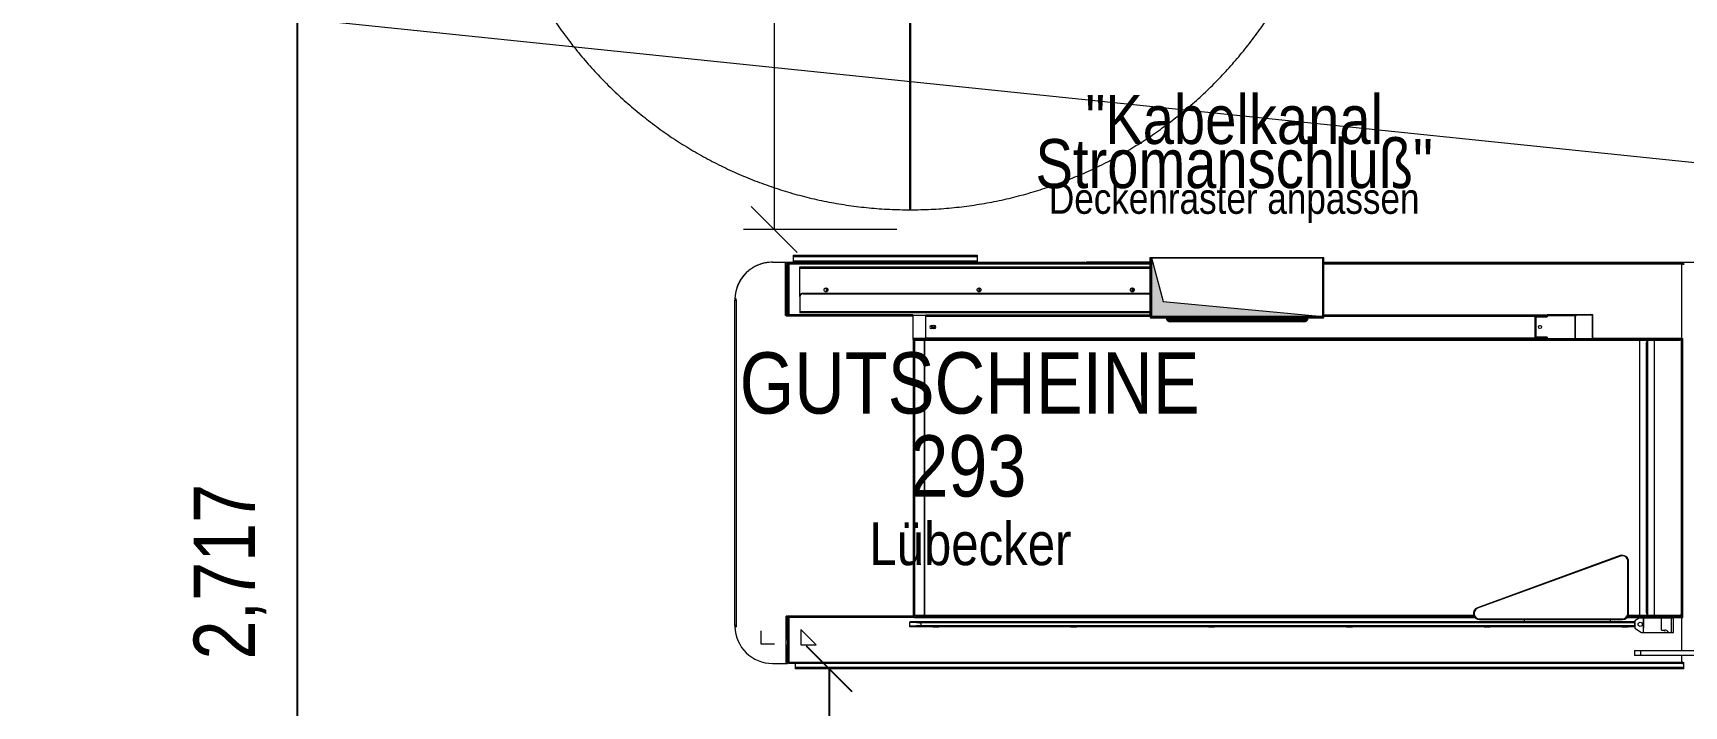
# Model space of a CAD drawing. Header units: millimetres. Extents: x 2027740 to 2136289, y -1533552 to -1491502.
# Drawn here: x 2096407 to 2099102, y -1504172 to -1503073 of the extents above; entities that cross this region are included whole.
import ezdxf
from ezdxf.enums import TextEntityAlignment as Align

# ---------------------------------------------------------------- set-up
doc = ezdxf.new("R2010")
doc.units = ezdxf.units.MM
doc.header["$MEASUREMENT"] = 0
doc.linetypes.add('AUSGEZOGEN', pattern=[0])
doc.linetypes.add('DGN Style 2', pattern=[375.045563, 225.027338, -150.018225])
for name, color, linetype, lineweight in [('10_Einrichtung', 7, 'Continuous', 0), ('10_Einrichtung (Construction)', 7, 'Continuous', 0), ('11_Schraffur', 9, 'Continuous', 0), ('13_Ladenbau', 94, 'Continuous', 0), ('16_Brandschutz_Radien', 94, 'DGN Style 2', 13), ('20_Sortimentierung', 7, 'Continuous', 0)]:
    doc.layers.add(name, color=color, linetype=linetype, lineweight=lineweight)
doc.styles.add('Rossmann', font='ARIALN.TTF', dxfattribs={"height": 100})
doc.styles.add('Style-Arial Narrow', font='ARIALN.TTF')
doc.dimstyles.new('Rossmann', dxfattribs={"dimtxt": 100, "dimasz": 75, "dimexe": 50, "dimexo": 0.0625, "dimgap": 50, "dimtad": 1, "dimdec": 3, "dimlfac": 0.001, "dimzin": 3, "dimtxsty": 'Rossmann', "dimcen": 0, "dimadec": 3, "dimazin": 0, "dimtfac": 1, "dimtdec": 0, "dimtofl": 0, "dimtmove": 0, "dimatfit": 1, "dimfxl": 200, "dimfxlon": 1, "dimfrac": 2, "dimtolj": 1, "dimtzin": 3, "dimarcsym": 0})

# ---------------------------------------------------------------- blocks, each defined once
blk = doc.blocks.new('*D835', base_point=(4, -2.221))
at = {"layer": '10_Einrichtung', "color": 1, "linetype": 'Continuous', "lineweight": 0, "transparency": 16777216}
for p, q in [((0, -0.221), (0, -2.721)), ((8, -0.221), (8, -2.721)), ((-0.375, -2.596), (0.375, -1.846)), ((8.375, -1.846), (7.625, -2.596)), ((0, -2.221), (8, -2.221))]:
    blk.add_line(p, q, dxfattribs=at)
at = {"layer": 'Defpoints', "color": 94, "linetype": 'Continuous', "lineweight": 0, "transparency": 16777216}
for p in [(0, -0.11), (8, -1.471), (4.023, -2.221), (8, -2.221)]:
    blk.add_point(p, dxfattribs=at)
at = {"layer": '10_Einrichtung', "color": 1, "linetype": 'Continuous', "lineweight": 0, "transparency": 16777216, "style": 'Style-Arial Narrow'}
blk.add_text('80', height=1, rotation=180, dxfattribs=at).set_placement((4.609, -3.221), align=Align.MIDDLE_LEFT)
blk = doc.blocks.new('_Oblique')
at = {"color": 0, "linetype": 'ByBlock', "lineweight": -2}
blk.add_line((0.5, 0.5), (-0.5, -0.5), dxfattribs=at)
blk = doc.blocks.new('Pendeltür')
at = {"layer": '10_Einrichtung', "color": 1, "linetype": 'Continuous', "lineweight": 13}
for p, q in [((-383.8, -11), (-383.8, 11)), ((-383.8, 11), (-361.2, 11)), ((-361.2, -11), (-383.8, -11))]:
    blk.add_line(p, q, dxfattribs=at)
at = {"layer": '10_Einrichtung', "color": 1, "linetype": 'Continuous', "flags": 128}
blk.add_lwpolyline([(-316.2, 10), (-316.2, -10), (-383.8, -10), (-383.8, 10)], close=True, dxfattribs=at)
at = {"layer": '10_Einrichtung (Construction)', "color": 1, "linetype": 'Continuous', "lineweight": 30}
blk.add_line((-316.2, 0), (383.8, 0), dxfattribs=at)
blk = doc.blocks.new('GuLBk')
at = {"layer": '10_Einrichtung (Construction)', "color": 1, "linetype": 'Continuous', "lineweight": 13, "flags": 128}
blk.add_lwpolyline([(-5.958, 0), (0, 0), (0, -0.86), (-5.958, -0.86)], close=True, dxfattribs=at)
at = {"layer": '10_Einrichtung (Construction)', "color": 1, "linetype": 'Continuous', "lineweight": 0, "style": 'Style-Arial Narrow'}
for s, height, p in [('Lübecker', 0.7, (-3.02, 3.726)), ('293', 1, (-2.979, 2.456)), ('GUTSCHEINE', 1, (-3.007, 1.102))]:
    blk.add_text(s, height=height, rotation=180, dxfattribs=at).set_placement(p, align=Align.MIDDLE_CENTER)
blk = doc.blocks.new('*U845')
at = {"layer": '10_Einrichtung (Construction)', "color": 1, "linetype": 'Continuous'}
for p, q in [((12.4, 12.4), (-12.4, 12.4)), ((-12.4, 12.4), (-12.4, -12.4)), ((-12.4, -12.4), (12.4, 12.4))]:
    blk.add_line(p, q, dxfattribs=at)
blk = doc.blocks.new('130 Einkaufstaschen')
at = {"layer": '10_Einrichtung', "color": 1, "linetype": 'Continuous', "lineweight": 13, "flags": 128}
blk.add_lwpolyline([(5, -26.9), (5, -5), (26.9, -5)], dxfattribs=at)
blk = doc.blocks.new('*U847')
at = {"layer": '10_Einrichtung', "color": 1, "linetype": 'Continuous', "lineweight": 0}
for p, q in [((-15.961, 3), (-15.716, 3)), ((-15.736, 2.61), (-15.736, 3)), ((-15.716, 3), (-15.716, 2.61)), ((-15.716, 3), (-15.695, 3)), ((-15.716, 2.98), (-15.707, 2.98)), ((-15.709, 2.967), (-15.709, 2.98)), ((-15.707, 2.981), (-15.697, 2.981)), ((-15.707, 2.981), (-15.705, 2.968)), ((-15.697, 2.981), (-15.696, 2.971)), ((-15.692, 2.981), (-15.697, 2.981)), ((-15.695, 2.971), (-15.695, 2.601)), ((-9.794, 2.971), (-15.695, 2.971)), ((-15.687, 3.001), (-10.874, 3.001)), ((-15.687, 2.991), (-9.794, 2.991)), ((-15.623, 3.115), (-12.623, 3.115)), ((-15.623, 3.115), (-15.623, 3.001)), ((-15.623, 3.095), (-12.623, 3.095)), ((-15.623, 3.021), (-12.623, 3.021)), ((-12.623, 3.115), (-12.623, 3.001)), ((-10.874, 2.991), (-10.874, 3.001)), ((-9.794, 3.001), (-10.838, 3.001)), ((-10.838, 3.001), (-10.838, 2.991)), ((-9.794, 2.109), (-9.794, 3.079)), ((-9.794, 3.079), (-6.959, 3.079)), ((-9.776, 3.069), (-9.794, 3.069)), ((-9.794, 3.059), (-9.784, 3.059)), ((-9.784, 3.069), (-9.784, 3.079)), ((-9.784, 3.069), (-9.784, 2.109)), ((-9.781, 3.049), (-9.784, 3.049)), ((-9.781, 3.039), (-9.784, 3.039)), ((-9.781, 3.001), (-9.784, 3.001)), ((-9.784, 2.991), (-9.781, 2.991)), ((-9.781, 2.971), (-9.784, 2.971)), ((-9.781, 3.053), (-9.776, 3.053)), ((-9.781, 3.053), (-9.781, 2.969)), ((-9.776, 2.989), (-9.781, 2.989)), ((-9.776, 2.969), (-9.781, 2.969)), ((-9.776, 2.114), (-9.776, 3.074)), ((-9.776, 3.074), (-6.976, 3.074)), ((-6.976, 3.074), (-6.976, 2.114)), ((-6.959, 3.069), (-6.976, 3.069)), ((-6.971, 3.053), (-6.976, 3.053)), ((-6.976, 2.989), (-6.971, 2.989)), ((-6.976, 2.969), (-6.971, 2.969)), ((-6.971, 2.969), (-6.971, 3.053)), ((-6.971, 3.049), (-6.969, 3.049)), ((-6.971, 3.039), (-6.969, 3.039)), ((-6.969, 3.001), (-6.971, 3.001)), ((-6.971, 2.991), (-6.969, 2.991)), ((-6.969, 2.971), (-6.971, 2.971)), ((-6.969, 3.069), (-6.969, 3.079)), ((-6.969, 2.109), (-6.969, 3.069)), ((-6.959, 3.059), (-6.969, 3.059)), ((-6.959, 2.109), (-6.959, 3.079)), ((-6.959, 3.001), (-0.74, 3.001)), ((-6.959, 2.991), (-1.123, 2.991)), ((-1.115, 2.971), (-6.959, 2.971)), ((-1.078, 2.985), (-1.119, 2.985)), ((-1.115, 1.757), (-1.115, 2.971)), ((-15.715, 2.865), (-15.716, 2.865)), ((-15.715, 2.601), (-15.715, 2.963)), ((-15.513, 2.442), (-15.513, 2.924)), ((-15.513, 2.924), (-9.794, 2.924)), ((-15.513, 2.904), (-9.794, 2.904)), ((-9.794, 2.896), (-15.513, 2.896)), ((-15.468, 2.904), (-15.468, 2.924)), ((-9.776, 2.948), (-9.784, 2.948)), ((-6.976, 2.948), (-6.969, 2.948)), ((-15.736, 2.6), (-15.736, 2.61)), ((-15.736, 2.61), (-15.716, 2.61)), ((-15.736, 2.6), (-15.716, 2.6)), ((-15.736, 2.125), (-15.736, 2.6)), ((-15.716, 2.145), (-15.716, 2.6)), ((-15.705, 2.601), (-15.715, 2.601)), ((-15.715, 2.591), (-15.705, 2.591)), ((-15.715, 2.591), (-15.715, 2.141)), ((-15.695, 2.601), (-15.705, 2.601)), ((-15.705, 2.591), (-15.695, 2.591)), ((-15.695, 2.591), (-15.695, 2.601)), ((-15.695, 2.591), (-15.695, 2.141)), ((-15.513, 2.442), (-15.513, 2.174)), ((-15.463, 2.495), (-9.794, 2.495)), ((-15.463, 2.495), (-15.463, 2.485)), ((-15.463, 2.485), (-9.794, 2.485)), ((-15.095, 2.58), (-15.087, 2.576)), ((-15.087, 2.521), (-15.095, 2.517)), ((-15.087, 2.576), (-15.087, 2.521)), ((-12.589, 2.577), (-12.595, 2.58)), ((-12.595, 2.517), (-12.589, 2.521)), ((-12.589, 2.521), (-12.589, 2.577)), ((-10.089, 2.577), (-10.095, 2.58)), ((-10.095, 2.517), (-10.089, 2.521)), ((-10.089, 2.521), (-10.089, 2.577)), ((-16.577, 2.38), (-16.557, 2.38)), ((-16.577, -2.93), (-16.577, 2.38)), ((-16.557, 2.4), (-16.576, 2.4)), ((-16.576, 2.385), (-16.557, 2.385)), ((-16.57, 2.385), (-16.57, 2.38)), ((-16.56, 2.385), (-16.56, 2.38)), ((-16.557, 2.38), (-16.557, 2.4)), ((-16.557, 2.38), (-16.557, -2.93)), ((-9.794, 2.188), (-15.513, 2.188)), ((-9.794, 2.174), (-15.513, 2.174)), ((-15.736, 2.125), (-15.716, 2.125)), ((-15.693, 2.135), (-15.716, 2.135)), ((-15.716, 2.125), (-15.716, 2.135)), ((-15.716, 2.125), (-13.663, 2.125)), ((-15.715, 2.141), (-15.705, 2.141)), ((-15.705, 2.141), (-15.695, 2.141)), ((-13.673, 2.141), (-15.695, 2.141)), ((-13.673, 2.141), (-13.663, 2.141)), ((-13.673, 2.141), (-13.673, 2.131)), ((-13.663, 1.741), (-13.663, 2.141)), ((-13.463, 2.141), (-9.794, 2.141)), ((-13.463, 2.141), (-13.463, 2.121)), ((-13.463, 2.121), (-13.463, 1.761)), ((-13.463, 2.121), (-9.794, 2.121)), ((-13.368, 1.966), (-13.318, 1.966)), ((-13.318, 1.916), (-13.368, 1.916)), ((-13.365, 1.94), (-13.305, 1.94)), ((-9.784, 2.109), (-9.794, 2.109)), ((-9.784, 2.149), (-9.776, 2.149)), ((-9.784, 2.141), (-9.776, 2.141)), ((-9.784, 2.121), (-9.776, 2.121)), ((-6.976, 2.114), (-9.776, 2.114)), ((-9.774, 2.099), (-9.774, 2.089)), ((-6.979, 2.099), (-9.774, 2.099)), ((-6.979, 2.089), (-9.774, 2.089)), ((-9.466, 2.068), (-7.286, 2.068)), ((-9.466, 2.068), (-9.466, 2.028)), ((-9.466, 2.058), (-7.286, 2.058)), ((-7.286, 2.038), (-9.466, 2.038)), ((-7.286, 2.028), (-9.466, 2.028)), ((-9.276, 2.106), (-9.276, 2.099)), ((-7.476, 2.106), (-7.476, 2.099)), ((-7.286, 2.068), (-7.286, 2.028)), ((-6.979, 2.099), (-6.979, 2.089)), ((-6.969, 2.149), (-6.976, 2.149)), ((-6.976, 2.141), (-6.969, 2.141)), ((-6.976, 2.121), (-6.969, 2.121)), ((-6.969, 2.109), (-6.959, 2.109)), ((-6.959, 2.141), (-3.313, 2.141)), ((-6.959, 2.121), (-3.313, 2.121)), ((-3.513, 2.109), (-3.503, 2.109)), ((-3.513, 1.777), (-3.513, 2.109)), ((-3.503, 2.109), (-3.495, 2.109)), ((-3.495, 2.109), (-3.313, 2.109)), ((-3.495, 1.777), (-3.495, 2.109)), ((-3.443, 1.966), (-3.423, 1.966)), ((-3.313, 2.145), (-3.313, 2.109)), ((-3.313, 2.145), (-2.845, 2.145)), ((-3.313, 2.129), (-2.859, 2.129)), ((-2.859, 2.129), (-2.853, 2.129)), ((-2.859, 1.757), (-2.859, 2.129)), ((-2.853, 2.129), (-2.839, 2.129)), ((-2.853, 1.757), (-2.853, 2.129)), ((-2.845, 2.135), (-2.845, 2.145)), ((-2.845, 2.145), (-2.607, 2.145)), ((-2.845, 2.135), (-2.839, 2.135)), ((-2.839, 2.135), (-2.839, 2.129)), ((-2.597, 2.135), (-2.839, 2.135)), ((-2.607, 2.135), (-2.607, 2.145)), ((-2.57, 2.141), (-2.601, 2.141)), ((-2.583, 2.135), (-2.597, 2.135)), ((-2.59, 2.135), (-2.59, 2.141)), ((-2.573, 2.135), (-2.583, 2.135)), ((-2.583, 2.135), (-2.583, 2.135)), ((-2.583, 2.135), (-2.583, 1.761)), ((-2.573, 2.135), (-2.573, 1.761)), ((-2.57, 1.741), (-2.57, 2.141)), ((-13.463, 1.757), (-13.663, 1.757)), ((-13.463, 1.741), (-13.661, 1.741)), ((-13.661, 1.735), (-13.641, 1.735)), ((-13.661, -2.775), (-13.661, 1.735)), ((-13.641, 1.735), (-13.641, -2.769)), ((-13.641, 1.729), (-1.654, 1.729)), ((-13.495, 1.741), (-13.495, 1.729)), ((-13.48, -2.761), (-13.48, 1.729)), ((-13.475, -2.761), (-13.475, 1.729)), ((-3.313, 1.761), (-13.463, 1.761)), ((-13.463, 1.741), (-13.463, 1.761)), ((-3.313, 1.741), (-13.463, 1.741)), ((-3.513, 1.777), (-3.503, 1.777)), ((-3.503, 1.777), (-3.495, 1.777)), ((-3.313, 1.777), (-3.495, 1.777)), ((-3.313, 1.777), (-3.313, 1.741)), ((-3.313, 1.757), (-2.859, 1.757)), ((-3.313, 1.741), (-2.845, 1.741)), ((-2.859, 1.757), (-2.853, 1.757)), ((-2.853, 1.757), (-2.839, 1.757)), ((-2.845, 1.751), (-2.839, 1.751)), ((-2.845, 1.751), (-2.845, 1.741)), ((-2.845, 1.741), (-2.609, 1.741)), ((-2.839, 1.751), (-2.839, 1.757)), ((-2.573, 1.751), (-2.839, 1.751)), ((-2.609, 1.751), (-2.609, 1.741)), ((-2.609, 1.741), (-2.58, 1.741)), ((-2.583, 1.761), (-2.573, 1.761)), ((-2.583, 1.761), (-2.583, 1.761)), ((-2.58, 1.741), (-2.58, 1.751)), ((-1.115, 1.741), (-2.58, 1.741)), ((-2.573, 1.777), (-2.57, 1.777)), ((-2.573, 1.771), (-2.57, 1.771)), ((-2.573, 1.761), (-2.573, 1.751)), ((-2.573, 1.759), (-2.57, 1.759)), ((-2.573, 1.751), (-2.57, 1.751)), ((-1.115, 1.757), (-2.57, 1.757)), ((-2.095, 1.741), (-2.095, 1.729)), ((-1.895, 1.734), (-2.095, 1.734)), ((-1.895, 1.729), (-1.895, 1.741)), ((-1.805, -2.761), (-1.805, 1.729)), ((-1.715, 1.729), (-1.715, 1.741)), ((-1.49, 1.734), (-1.715, 1.734)), ((-1.693, -2.722), (-1.693, 1.69)), ((-1.678, 1.721), (-1.678, -2.753)), ((-1.654, 1.729), (-1.564, 1.729)), ((-1.564, 1.729), (-1.564, 1.729)), ((-1.564, 1.729), (-1.154, 1.729)), ((-1.564, -2.761), (-1.564, 1.729)), ((-1.564, -2.761), (-1.564, 1.729)), ((-1.49, 1.729), (-1.49, 1.741)), ((-1.36, 1.729), (-1.36, 1.741)), ((-1.138, 1.725), (-1.138, 1.741)), ((-1.124, 1.716), (-1.11, 1.716)), ((-1.124, 1.716), (-1.124, 1.715)), ((-1.124, -2.747), (-1.124, 1.715)), ((-1.115, 1.741), (-1.115, 1.757)), ((-1.115, 1.757), (-1.105, 1.757)), ((-1.114, -2.721), (-1.114, 1.689)), ((-1.11, 1.724), (-1.111, 1.724)), ((-1.11, 1.716), (-1.11, -2.748)), ((-1.105, 1.757), (-1.098, 1.757)), ((-1.098, -2.797), (-1.098, 1.757)), ((-4.454, -2.639), (-2.121, -1.79)), ((-2.121, -1.79), (-4.454, -2.639)), ((-2.118, -1.799), (-4.45, -2.648)), ((-2.121, -1.79), (-2.121, -1.79)), ((-2.121, -1.79), (-2.121, -1.79)), ((-2.118, -1.799), (-2.121, -1.79)), ((-1.997, -1.884), (-1.987, -1.884)), ((-1.997, -2.733), (-1.997, -1.884)), ((-1.987, -2.733), (-1.987, -1.884)), ((-4.454, -2.639), (-4.454, -2.639)), ((-4.45, -2.648), (-4.454, -2.639)), ((-16.557, -2.93), (-16.577, -2.93)), ((-16.576, -2.935), (-16.557, -2.935)), ((-16.576, -2.95), (-16.557, -2.95)), ((-16.57, -2.935), (-16.57, -2.93)), ((-16.561, -2.93), (-16.561, -2.935)), ((-16.557, -2.93), (-16.557, -2.95)), ((-15.736, -2.775), (-15.716, -2.775)), ((-15.736, -3.15), (-15.736, -2.775)), ((-15.716, -2.775), (-15.716, -2.785)), ((-13.661, -2.775), (-15.716, -2.775)), ((-15.716, -2.785), (-13.661, -2.785)), ((-15.716, -3.15), (-15.716, -2.795)), ((-15.715, -2.797), (-15.705, -2.797)), ((-15.715, -2.797), (-15.715, -3.237)), ((-15.705, -2.797), (-15.695, -2.797)), ((-15.695, -2.797), (-15.695, -3.237)), ((-13.645, -2.797), (-15.695, -2.797)), ((-15.689, -2.787), (-13.645, -2.787)), ((-15.575, -2.787), (-15.575, -2.785)), ((-14.891, -2.785), (-14.891, -2.787)), ((-14.87, -2.785), (-14.87, -2.787)), ((-14.85, -2.785), (-14.85, -2.787)), ((-14.842, -2.785), (-14.842, -2.787)), ((-14.72, -2.787), (-14.72, -2.785)), ((-14.43, -2.785), (-14.43, -2.787)), ((-14.28, -2.787), (-14.28, -2.785)), ((-14.035, -2.787), (-14.035, -2.785)), ((-14, -2.787), (-14, -2.785)), ((-13.72, -2.787), (-13.72, -2.785)), ((-13.717, -2.871), (-13.717, -2.881)), ((-13.611, -2.871), (-13.717, -2.871)), ((-13.611, -2.881), (-13.717, -2.881)), ((-13.717, -2.94), (-13.717, -2.882)), ((-13.707, -2.882), (-13.717, -2.882)), ((-13.717, -2.94), (-13.707, -2.94)), ((-13.611, -2.941), (-13.717, -2.941)), ((-13.717, -2.951), (-13.717, -2.941)), ((-13.611, -2.951), (-13.717, -2.951)), ((-13.61, -2.882), (-13.707, -2.882)), ((-13.707, -2.94), (-13.61, -2.94)), ((-13.685, -2.787), (-13.685, -2.785)), ((-13.661, -2.775), (-13.661, -2.785)), ((-13.645, -2.797), (-13.645, -2.787)), ((-13.625, -2.792), (-13.645, -2.792)), ((-13.645, -2.797), (-13.625, -2.797)), ((-13.641, -2.761), (-4.516, -2.761)), ((-13.625, -2.781), (-4.507, -2.781)), ((-13.625, -2.797), (-13.625, -2.781)), ((-13.625, -2.797), (-4.497, -2.797)), ((-13.611, -2.871), (-13.611, -2.881)), ((-1.887, -2.871), (-13.611, -2.871)), ((-13.611, -2.951), (-13.611, -2.941)), ((-1.887, -2.951), (-13.611, -2.951)), ((-13.61, -2.882), (-13.606, -2.882)), ((-13.61, -2.887), (-13.61, -2.882)), ((-13.606, -2.887), (-13.61, -2.887)), ((-13.537, -2.935), (-13.61, -2.935)), ((-13.61, -2.94), (-13.61, -2.935)), ((-13.61, -2.94), (-13.606, -2.94)), ((-13.606, -2.887), (-13.606, -2.882)), ((-13.537, -2.887), (-13.606, -2.887)), ((-13.606, -2.94), (-13.606, -2.935)), ((-13.537, -2.935), (-13.537, -2.887)), ((-1.887, -2.887), (-13.537, -2.887)), ((-1.887, -2.935), (-13.537, -2.935)), ((-13.495, -2.776), (-13.495, -2.761)), ((-4.51, -2.776), (-13.495, -2.776)), ((-13.345, -2.951), (-13.345, -2.952)), ((-13.345, -2.952), (-13.245, -2.952)), ((-13.265, -2.951), (-13.265, -2.952)), ((-13.245, -2.952), (-13.245, -2.951)), ((-11.095, -2.951), (-11.095, -2.952)), ((-11.095, -2.952), (-10.995, -2.952)), ((-11.015, -2.951), (-11.015, -2.952)), ((-10.995, -2.952), (-10.995, -2.951)), ((-10.83, -2.776), (-10.825, -2.781)), ((-10.71, -2.776), (-10.714, -2.781)), ((-8.845, -2.951), (-8.845, -2.952)), ((-8.845, -2.952), (-8.745, -2.952)), ((-8.765, -2.951), (-8.765, -2.952)), ((-8.745, -2.952), (-8.745, -2.951)), ((-6.595, -2.951), (-6.595, -2.952)), ((-6.595, -2.952), (-6.495, -2.952)), ((-6.515, -2.951), (-6.515, -2.952)), ((-6.495, -2.952), (-6.495, -2.951)), ((-4.42, -2.823), (-2.087, -2.823)), ((-4.42, -2.823), (-4.42, -2.833)), ((-4.42, -2.833), (-2.087, -2.833)), ((-4.345, -2.951), (-4.345, -2.952)), ((-4.345, -2.952), (-4.245, -2.952)), ((-4.265, -2.951), (-4.265, -2.952)), ((-4.245, -2.952), (-4.245, -2.951)), ((-3.687, -2.871), (-3.687, -2.833)), ((-2.287, -2.833), (-2.287, -2.871)), ((-2.095, -2.951), (-2.095, -2.952)), ((-2.095, -2.952), (-1.995, -2.952)), ((-2.087, -2.823), (-2.087, -2.833)), ((-2.015, -2.951), (-2.015, -2.952)), ((-2.01, -2.797), (-1.799, -2.797)), ((-1.999, -2.781), (-1.115, -2.781)), ((-1.997, -2.733), (-1.987, -2.733)), ((-1.995, -2.952), (-1.995, -2.951)), ((-1.993, -2.766), (-1.895, -2.766)), ((-1.991, -2.761), (-1.654, -2.761)), ((-1.895, -2.781), (-1.895, -2.761)), ((-1.887, -2.871), (-1.887, -2.887)), ((-1.887, -2.887), (-1.887, -2.935)), ((-1.887, -2.935), (-1.887, -2.951)), ((-1.799, -2.797), (-1.885, -2.853)), ((-1.885, -2.853), (-1.885, -2.973)), ((-1.75, -2.81), (-1.819, -2.81)), ((-1.75, -2.791), (-1.783, -2.791)), ((-1.778, -2.781), (-1.778, -2.791)), ((-1.778, -2.791), (-1.255, -2.791)), ((-1.255, -2.791), (-1.75, -2.791)), ((-1.75, -2.81), (-1.75, -2.791)), ((-1.45, -2.804), (-1.75, -2.804)), ((-1.75, -2.81), (-1.75, -3.046)), ((-1.735, -2.976), (-1.735, -2.804)), ((-1.45, -2.81), (-1.735, -2.81)), ((-1.715, -2.781), (-1.715, -2.761)), ((-1.715, -2.766), (-1.49, -2.766)), ((-1.654, -2.761), (-1.564, -2.761)), ((-1.564, -2.761), (-1.564, -2.761)), ((-1.564, -2.761), (-1.154, -2.761)), ((-1.49, -2.761), (-1.49, -2.776)), ((-1.138, -2.776), (-1.49, -2.776)), ((-1.45, -3.004), (-1.45, -2.791)), ((-1.285, -2.81), (-1.45, -2.81)), ((-1.36, -2.761), (-1.36, -2.776)), ((-1.305, -2.781), (-1.305, -2.776)), ((-1.285, -3.046), (-1.285, -2.791)), ((-1.255, -2.804), (-1.285, -2.804)), ((-1.255, -2.81), (-1.285, -2.81)), ((-1.27, -2.791), (-1.27, -2.804)), ((-1.255, -3.046), (-1.255, -2.781)), ((-1.255, -2.797), (-1.115, -2.797)), ((-1.138, -2.758), (-1.138, -2.776)), ((-1.125, -2.773), (-1.125, -2.781)), ((-1.124, -2.748), (-1.124, -2.747)), ((-1.124, -2.748), (-1.11, -2.748)), ((-1.115, -2.797), (-1.115, -2.781)), ((-1.098, -2.791), (-1.115, -2.791)), ((-1.115, -2.797), (-1.105, -2.797)), ((-1.115, -3.34), (-1.115, -2.797)), ((-1.114, -2.721), (-1.114, -2.722)), ((-1.11, -2.756), (-1.111, -2.756)), ((-1.105, -2.797), (-1.098, -2.797)), ((-15.736, -3.15), (-15.736, -3.16)), ((-15.736, -3.15), (-15.716, -3.15)), ((-15.736, -3.16), (-15.716, -3.16)), ((-15.736, -3.55), (-15.736, -3.16)), ((-15.716, -3.16), (-15.716, -3.55)), ((-1.885, -2.973), (-1.775, -3.046)), ((-1.775, -3.046), (-1.255, -3.046)), ((-1.735, -2.976), (-1.75, -2.976)), ((-1.45, -3.004), (-1.395, -3.004)), ((-15.716, -3.245), (-15.695, -3.245)), ((-15.715, -3.284), (-15.716, -3.284)), ((-15.715, -3.288), (-15.716, -3.288)), ((-15.715, -3.311), (-15.716, -3.311)), ((-15.715, -3.319), (-15.716, -3.319)), ((-15.715, -3.352), (-15.716, -3.352)), ((-15.715, -3.399), (-15.716, -3.399)), ((-15.716, -3.476), (-15.715, -3.475)), ((-15.715, -3.477), (-15.716, -3.477)), ((-15.715, -3.237), (-15.705, -3.237)), ((-15.715, -3.528), (-15.715, -3.247)), ((-15.705, -3.247), (-15.715, -3.247)), ((-15.705, -3.237), (-15.695, -3.237)), ((-15.695, -3.247), (-15.705, -3.247)), ((-15.695, -3.237), (-15.695, -3.247)), ((-15.695, -3.247), (-15.695, -3.531)), ((-1.891, -3.34), (5.109, -3.34)), ((-1.891, -3.34), (-1.891, -3.42)), ((5.109, -3.42), (-1.891, -3.42)), ((-1.791, -3.34), (-1.791, -3.42)), ((-1.115, -3.531), (-1.115, -3.42)), ((-15.961, -3.55), (-15.716, -3.55)), ((-15.715, -3.517), (-15.716, -3.517)), ((-15.716, -3.534), (-15.705, -3.531)), ((-15.705, -3.53), (-15.7, -3.53)), ((-15.705, -3.53), (-15.705, -3.53)), ((-15.695, -3.531), (-15.695, -3.551)), ((-15.695, -3.531), (-1.115, -3.531)), ((-1.115, -3.551), (-15.695, -3.551)), ((-15.585, -3.635), (-15.585, -3.551)), ((-1.085, -3.614), (-15.585, -3.614)), ((-1.085, -3.615), (-15.585, -3.615)), ((-1.085, -3.635), (-15.585, -3.635)), ((-1.115, -3.531), (-1.115, -3.551)), ((-1.099, -3.531), (-1.099, -3.529)), ((-1.098, -3.54), (-1.098, -3.529)), ((-1.078, -3.54), (-1.098, -3.54)), ((-1.091, -3.54), (-1.091, -3.548)), ((-1.078, -3.548), (-1.091, -3.548)), ((-1.085, -3.635), (-1.085, -3.548))]:
    blk.add_line(p, q, dxfattribs=at)
for centre, radius in [((-15.088, 2.549), 0.0325), ((-12.588, 2.549), 0.0325), ((-10.088, 2.549), 0.0325), ((-3.433, 1.943), 0.025), ((-1.795, -2.911), 0.035)]:
    blk.add_circle(centre, radius, dxfattribs=at)
for centre, radius, start, end in [((-15.961, 2.385), 0.615, 90, 178.6024), ((-10.874, 2.981), 0.02, 28.5409, 90), ((-10.874, 2.981), 0.01, 72.8637, 90), ((-10.838, 2.985), 0.016, 90, 159.6817), ((-10.838, 2.985), 0.006, 90, 112.1915), ((-9.765, 3.053), 0.016, 133.4462, 180), ((-6.987, 3.053), 0.016, 0, 46.5538), ((-1.106, 2.949), 0.0182, 63.9748, 64.1503), ((-15.135, 2.551), 0.0675, 331.3773, 23.6611), ((-12.635, 2.551), 0.0675, 331.3773, 23.6611), ((-10.135, 2.551), 0.0675, 331.3773, 23.6611), ((-15.961, 2.385), 0.615, 178.6024, 180), ((-15.969, 2.38), 0.59, 179.5143, 180), ((-13.368, 1.941), 0.025, 90, 270), ((-13.34, 1.941), 0.025, 90, 270), ((-13.318, 1.941), 0.025, 270, 90), ((-13.34, 1.939), 0.035, 318.7431, 50.7364), ((-9.774, 2.109), 0.02, 180, 270), ((-9.774, 2.109), 0.01, 180, 270), ((-9.714, 2.119), 0.02, 194.4793, 270), ((-9.466, 2.098), 0.07, 187.8005, 270), ((-9.466, 2.098), 0.06, 189.1103, 270), ((-9.466, 2.098), 0.04, 193.74, 270), ((-9.466, 2.098), 0.03, 198.4634, 270), ((-9.305, 2.119), 0.02, 270, 338.8998), ((-9.281, 2.11), 0.005, 126.8686, 158.8998), ((-7.471, 2.11), 0.005, 21.1002, 53.1314), ((-7.448, 2.119), 0.02, 201.1002, 270), ((-7.286, 2.098), 0.03, 270, 341.5366), ((-7.286, 2.098), 0.06, 270, 350.8897), ((-7.286, 2.098), 0.04, 270, 346.26), ((-7.286, 2.098), 0.07, 270, 352.1995), ((-7.039, 2.119), 0.02, 270, 345.5207), ((-6.979, 2.109), 0.02, 270, 0), ((-6.979, 2.109), 0.01, 270, 0), ((-1.653, 1.688), 0.0403, 176.8593, 178.4304), ((-1.154, 1.688), 0.0403, 87.0509, 89.9901), ((-1.153, 1.689), 0.0401, 42.3811, 90.0058), ((-1.154, 1.689), 0.0401, 43.4501, 87.0493), ((-1.138, 1.716), 0.028, 0, 63.6062), ((-1.154, 1.689), 0.0402, 40.4919, 43.4366), ((-1.146, 1.695), 0.0301, 41.2416, 42.6472), ((-1.149, 1.693), 0.0336, 40.7118, 41.2632), ((-1.154, 1.688), 0.0401, 1.2418, 2.4904), ((-2.087, -1.884), 0.1, 0, 110), ((-2.087, -1.884), 0.09, 0, 110), ((-4.42, -2.733), 0.1, 110, 270), ((-4.42, -2.733), 0.09, 110, 270), ((-15.961, -2.935), 0.615, 180, 181.3976), ((-15.961, -2.935), 0.615, 181.3976, 270), ((-2.087, -2.733), 0.1, 270, 0), ((-2.087, -2.733), 0.09, 270, 0), ((-1.653, -2.72), 0.0403, 181.5698, 183.1406), ((-1.154, -2.721), 0.0403, 270.0099, 272.9491), ((-1.153, -2.721), 0.0401, 269.9942, 317.6189), ((-1.154, -2.721), 0.0401, 272.9507, 316.5543), ((-1.138, -2.748), 0.028, 270, 0), ((-1.154, -2.721), 0.0402, 316.5679, 319.5081), ((-1.147, -2.727), 0.031, 317.3747, 318.7421), ((-1.149, -2.726), 0.0337, 318.737, 319.2898), ((-1.154, -2.72), 0.0401, 357.5102, 358.7583), ((-1.395, -3.066), 0.025, 55.0895, 124.9105), ((-1.395, -3.066), 0.0625, 19.1482, 90), ((-15.694, -3.409), 0.025, 144.7028, 151.1743), ((-15.729, -3.517), 0.0198, 310.7164, 323.5015), ((-1.119, -3.531), 0.01, 297.3999, 338.6947), ((-1.119, -3.531), 0.02, 283.3004, 321.5405), ((-1.091, -3.528), 0.02, 188.4821, 270.0157), ((-1.091, -3.528), 0.00999, 190.8587, 225.59)]:
    blk.add_arc(centre, radius, start, end, dxfattribs=at)
for points, knots in [([(-15.966, 3), (-15.982, 3), (-16.006, 2.999), (-16.037, 2.996), (-16.069, 2.991), (-16.108, 2.984), (-16.153, 2.971), (-16.198, 2.955), (-16.241, 2.935), (-16.282, 2.912), (-16.322, 2.887), (-16.359, 2.858), (-16.394, 2.826), (-16.42, 2.797), (-16.441, 2.774), (-16.46, 2.749), (-16.482, 2.717), (-16.501, 2.683), (-16.515, 2.655), (-16.528, 2.627), (-16.536, 2.605), (-16.541, 2.59)], [0, 0, 0, 0, 0.063017, 0.094526, 0.126029, 0.188996, 0.251914, 0.31477, 0.37755, 0.440244, 0.502843, 0.56534, 0.627732, 0.690017, 0.721126, 0.752209, 0.814288, 0.876271, 0.907236, 0.93818, 1, 1, 1, 1]), ([(-15.709, 2.98), (-15.709, 2.981), (-15.71, 2.984), (-15.711, 2.988), (-15.713, 2.992), (-15.715, 2.994), (-15.716, 2.995)], [0, 0, 0, 0, 0.250491, 0.500763, 0.750634, 1, 1, 1, 1]), ([(-15.695, 2.971), (-15.697, 2.97), (-15.699, 2.97), (-15.703, 2.969), (-15.706, 2.968), (-15.709, 2.967), (-15.711, 2.966), (-15.712, 2.966), (-15.713, 2.965), (-15.714, 2.965), (-15.714, 2.964), (-15.715, 2.964), (-15.715, 2.963), (-15.715, 2.963), (-15.715, 2.963)], [0, 0, 0, 0, 0.182308, 0.35805, 0.520967, 0.66542, 0.729229, 0.786788, 0.837764, 0.881985, 0.919515, 0.950802, 0.976935, 1, 1, 1, 1]), ([(-15.707, 2.981), (-15.707, 2.982), (-15.707, 2.984), (-15.706, 2.987), (-15.705, 2.989), (-15.704, 2.992), (-15.702, 2.995), (-15.7, 2.997), (-15.698, 2.998), (-15.695, 3), (-15.691, 3.001), (-15.688, 3.001), (-15.687, 3.001)], [0, 0, 0, 0, 0.125561, 0.188387, 0.25118, 0.376483, 0.501565, 0.564092, 0.62656, 0.751183, 0.875637, 1, 1, 1, 1]), ([(-15.697, 2.981), (-15.697, 2.982), (-15.697, 2.983), (-15.697, 2.985), (-15.696, 2.986), (-15.695, 2.987), (-15.694, 2.989), (-15.692, 2.99), (-15.691, 2.991), (-15.69, 2.991), (-15.689, 2.991)], [0, 0, 0, 0, 0.125508, 0.250947, 0.376257, 0.501392, 0.626326, 0.751055, 0.875599, 1, 1, 1, 1]), ([(-15.687, 2.991), (-15.687, 2.991), (-15.688, 2.991), (-15.688, 2.99), (-15.689, 2.99), (-15.689, 2.989), (-15.69, 2.988), (-15.69, 2.987), (-15.691, 2.986), (-15.691, 2.984), (-15.692, 2.982), (-15.693, 2.978), (-15.694, 2.975), (-15.695, 2.972), (-15.695, 2.971)], [0, 0, 0, 0, 0.023066, 0.049198, 0.080485, 0.118016, 0.162236, 0.213212, 0.270771, 0.334581, 0.479034, 0.64195, 0.817693, 1, 1, 1, 1]), ([(-15.689, 2.989), (-15.689, 2.99), (-15.689, 2.992), (-15.689, 2.994), (-15.689, 2.996), (-15.689, 2.997), (-15.688, 2.999), (-15.688, 2.999), (-15.688, 3), (-15.688, 3), (-15.688, 3.001), (-15.688, 3.001), (-15.687, 3.001), (-15.687, 3.001), (-15.687, 3.001), (-15.687, 3.001)], [0, 0, 0, 0, 0.198629, 0.384072, 0.551447, 0.696333, 0.759145, 0.814998, 0.863584, 0.904698, 0.93829, 0.964587, 0.975242, 0.984474, 1, 1, 1, 1]), ([(-1.115, 2.971), (-1.116, 2.972), (-1.116, 2.975), (-1.117, 2.978), (-1.118, 2.982), (-1.119, 2.984), (-1.12, 2.986), (-1.12, 2.987), (-1.121, 2.988), (-1.121, 2.989), (-1.122, 2.99), (-1.122, 2.99), (-1.123, 2.991), (-1.123, 2.991), (-1.123, 2.991)], [0, 0, 0, 0, 0.182307, 0.35805, 0.520966, 0.665419, 0.729229, 0.786788, 0.837764, 0.881984, 0.919515, 0.950802, 0.976934, 1, 1, 1, 1]), ([(-1.098, 2.966), (-1.099, 2.966), (-1.1, 2.966), (-1.101, 2.967), (-1.103, 2.968), (-1.106, 2.968), (-1.11, 2.969), (-1.114, 2.97), (-1.115, 2.971)], [0, 0, 0, 0, 0.090278, 0.193598, 0.308721, 0.434095, 0.708275, 1, 1, 1, 1]), ([(-1.098, 2.966), (-1.098, 2.966), (-1.098, 2.966), (-1.098, 2.966), (-1.097, 2.966), (-1.096, 2.967), (-1.095, 2.967), (-1.094, 2.967), (-1.092, 2.968), (-1.089, 2.969), (-1.086, 2.969), (-1.082, 2.97), (-1.08, 2.97), (-1.078, 2.97)], [0, 0, 0, 0, 0.018274, 0.042557, 0.07375, 0.112097, 0.15754, 0.209847, 0.333563, 0.479507, 0.642934, 0.818399, 1, 1, 1, 1]), ([(-15.513, 2.452), (-15.513, 2.454), (-15.513, 2.456), (-15.512, 2.461), (-15.511, 2.465), (-15.509, 2.469), (-15.507, 2.473), (-15.504, 2.476), (-15.501, 2.48), (-15.498, 2.483), (-15.495, 2.486), (-15.491, 2.488), (-15.486, 2.49), (-15.48, 2.493), (-15.473, 2.495), (-15.466, 2.495), (-15.463, 2.495)], [0, 0, 0, 0, 0.057976, 0.116135, 0.174655, 0.233693, 0.293385, 0.353836, 0.41512, 0.477276, 0.540309, 0.604189, 0.668858, 0.734228, 0.866487, 1, 1, 1, 1]), ([(-15.463, 2.485), (-15.466, 2.485), (-15.473, 2.485), (-15.48, 2.483), (-15.486, 2.48), (-15.491, 2.478), (-15.495, 2.476), (-15.498, 2.473), (-15.501, 2.47), (-15.504, 2.466), (-15.507, 2.463), (-15.509, 2.459), (-15.511, 2.455), (-15.512, 2.451), (-15.513, 2.446), (-15.513, 2.444), (-15.513, 2.442)], [0, 0, 0, 0, 0.133513, 0.265772, 0.331142, 0.395811, 0.459691, 0.522724, 0.58488, 0.646164, 0.706615, 0.766307, 0.825345, 0.883865, 0.942024, 1, 1, 1, 1]), ([(-15.716, 2.145), (-15.716, 2.144), (-15.716, 2.143), (-15.717, 2.142), (-15.718, 2.14), (-15.719, 2.138), (-15.72, 2.137), (-15.722, 2.135), (-15.725, 2.132), (-15.729, 2.13), (-15.732, 2.127), (-15.735, 2.126), (-15.736, 2.125)], [0, 0, 0, 0, 0.042845, 0.086687, 0.180531, 0.231992, 0.286922, 0.407467, 0.541736, 0.68754, 0.841623, 1, 1, 1, 1]), ([(-15.69, 2.131), (-15.69, 2.131), (-15.69, 2.131), (-15.691, 2.131), (-15.691, 2.131), (-15.691, 2.132), (-15.692, 2.132), (-15.692, 2.133), (-15.693, 2.134), (-15.693, 2.135), (-15.694, 2.137), (-15.695, 2.139), (-15.695, 2.14), (-15.695, 2.141)], [0, 0, 0, 0, 0.028416, 0.059127, 0.093908, 0.13387, 0.179581, 0.231238, 0.351961, 0.493757, 0.652558, 0.823232, 1, 1, 1, 1]), ([(-9.279, 2.114), (-9.279, 2.113), (-9.278, 2.113), (-9.277, 2.112), (-9.277, 2.11), (-9.276, 2.108), (-9.276, 2.107), (-9.276, 2.106)], [0, 0, 0, 0, 0.194321, 0.313042, 0.443766, 0.72366, 1, 1, 1, 1]), ([(-7.473, 2.114), (-7.474, 2.113), (-7.474, 2.113), (-7.475, 2.112), (-7.476, 2.11), (-7.476, 2.108), (-7.476, 2.107), (-7.476, 2.106)], [0, 0, 0, 0, 0.194321, 0.313042, 0.443766, 0.72366, 1, 1, 1, 1]), ([(-2.859, 2.129), (-2.858, 2.13), (-2.856, 2.131), (-2.854, 2.132), (-2.852, 2.133), (-2.849, 2.134), (-2.847, 2.135), (-2.846, 2.135), (-2.845, 2.135)], [0, 0, 0, 0, 0.270241, 0.40165, 0.529124, 0.77078, 0.886312, 1, 1, 1, 1]), ([(-2.859, 2.129), (-2.859, 2.13), (-2.858, 2.132), (-2.856, 2.134), (-2.856, 2.135)], [0, 0, 0, 0, 0.506997, 1, 1, 1, 1]), ([(-2.856, 2.135), (-2.855, 2.135), (-2.855, 2.137), (-2.853, 2.139), (-2.852, 2.141), (-2.851, 2.142), (-2.849, 2.143), (-2.848, 2.144), (-2.847, 2.145), (-2.846, 2.145), (-2.845, 2.145)], [0, 0, 0, 0, 0.165068, 0.320431, 0.464113, 0.594759, 0.71197, 0.816598, 0.911124, 1, 1, 1, 1]), ([(-2.601, 2.141), (-2.602, 2.141), (-2.602, 2.142), (-2.604, 2.144), (-2.605, 2.144), (-2.605, 2.144), (-2.606, 2.145), (-2.607, 2.145), (-2.607, 2.145)], [0, 0, 0, 0, 0.305878, 0.569109, 0.686352, 0.795734, 0.899386, 1, 1, 1, 1]), ([(-2.597, 2.135), (-2.598, 2.136), (-2.599, 2.137), (-2.6, 2.139), (-2.601, 2.14), (-2.601, 2.141)], [0, 0, 0, 0, 0.52934, 0.772985, 1, 1, 1, 1]), ([(-2.859, 1.757), (-2.858, 1.756), (-2.856, 1.755), (-2.854, 1.753), (-2.852, 1.752), (-2.849, 1.751), (-2.847, 1.751), (-2.846, 1.751), (-2.845, 1.751)], [0, 0, 0, 0, 0.270241, 0.40165, 0.529124, 0.77078, 0.886312, 1, 1, 1, 1]), ([(-2.859, 1.757), (-2.859, 1.756), (-2.858, 1.754), (-2.856, 1.752), (-2.856, 1.751)], [0, 0, 0, 0, 0.506996, 1, 1, 1, 1]), ([(-2.856, 1.751), (-2.855, 1.75), (-2.855, 1.749), (-2.853, 1.747), (-2.852, 1.745), (-2.851, 1.743), (-2.849, 1.742), (-2.848, 1.741), (-2.847, 1.741), (-2.846, 1.741), (-2.845, 1.741)], [0, 0, 0, 0, 0.165067, 0.320429, 0.464112, 0.594759, 0.711969, 0.816597, 0.911124, 1, 1, 1, 1]), ([(-2.6, 1.751), (-2.6, 1.75), (-2.601, 1.749), (-2.602, 1.747), (-2.603, 1.745), (-2.604, 1.743), (-2.606, 1.742), (-2.607, 1.741), (-2.608, 1.741), (-2.609, 1.741), (-2.609, 1.741), (-2.609, 1.741)], [0, 0, 0, 0, 0.168959, 0.327347, 0.473012, 0.604461, 0.721138, 0.823808, 0.915082, 0.957973, 1, 1, 1, 1]), ([(-1.678, 1.721), (-1.679, 1.72), (-1.681, 1.719), (-1.684, 1.715), (-1.689, 1.709), (-1.692, 1.7), (-1.693, 1.693), (-1.693, 1.69)], [0, 0, 0, 0, 0.093551, 0.197008, 0.429827, 0.703006, 1, 1, 1, 1]), ([(-1.654, 1.729), (-1.658, 1.729), (-1.667, 1.727), (-1.675, 1.723), (-1.678, 1.721)], [0, 0, 0, 0, 0.499955, 1, 1, 1, 1]), ([(-1.114, 1.69), (-1.114, 1.692), (-1.115, 1.697), (-1.117, 1.705), (-1.12, 1.709), (-1.122, 1.713), (-1.123, 1.714), (-1.124, 1.715)], [0, 0, 0, 0, 0.297071, 0.570451, 0.809737, 0.91236, 1, 1, 1, 1]), ([(-1.123, 1.715), (-1.122, 1.714), (-1.12, 1.71), (-1.117, 1.705), (-1.114, 1.698), (-1.114, 1.692), (-1.114, 1.69)], [0, 0, 0, 0, 0.191734, 0.427484, 0.700913, 1, 1, 1, 1]), ([(-15.716, -2.795), (-15.716, -2.795), (-15.716, -2.794), (-15.717, -2.792), (-15.718, -2.791), (-15.719, -2.789), (-15.72, -2.787), (-15.722, -2.785), (-15.725, -2.783), (-15.729, -2.78), (-15.732, -2.778), (-15.735, -2.776), (-15.736, -2.775)], [0, 0, 0, 0, 0.042845, 0.086687, 0.180531, 0.231992, 0.286922, 0.407467, 0.541736, 0.68754, 0.841623, 1, 1, 1, 1]), ([(-15.689, -2.787), (-15.69, -2.787), (-15.69, -2.787), (-15.69, -2.787), (-15.69, -2.787), (-15.691, -2.787), (-15.691, -2.788), (-15.692, -2.789), (-15.692, -2.79), (-15.693, -2.791), (-15.693, -2.793), (-15.694, -2.795), (-15.695, -2.796), (-15.695, -2.797)], [0, 0, 0, 0, 0.028833, 0.05991, 0.09498, 0.135148, 0.18099, 0.232712, 0.353396, 0.49498, 0.653442, 0.823694, 1, 1, 1, 1]), ([(-13.661, -2.775), (-13.66, -2.775), (-13.657, -2.775), (-13.654, -2.774), (-13.65, -2.773), (-13.648, -2.772), (-13.646, -2.772), (-13.645, -2.772), (-13.644, -2.771), (-13.643, -2.771), (-13.642, -2.77), (-13.642, -2.77), (-13.642, -2.77), (-13.641, -2.77), (-13.641, -2.769), (-13.641, -2.769), (-13.641, -2.769)], [0, 0, 0, 0, 0.186532, 0.366161, 0.532284, 0.678896, 0.743259, 0.80094, 0.851525, 0.894738, 0.930507, 0.959098, 0.97098, 0.981513, 0.991032, 1, 1, 1, 1]), ([(-13.611, -2.871), (-13.609, -2.871), (-13.606, -2.871), (-13.601, -2.871), (-13.595, -2.872), (-13.588, -2.873), (-13.581, -2.875), (-13.574, -2.876), (-13.566, -2.878), (-13.56, -2.88), (-13.557, -2.881)], [0, 0, 0, 0, 0.086539, 0.184403, 0.293255, 0.413244, 0.544819, 0.687447, 0.83951, 1, 1, 1, 1]), ([(-13.611, -2.881), (-13.609, -2.881), (-13.604, -2.881), (-13.597, -2.881), (-13.589, -2.882), (-13.58, -2.882), (-13.57, -2.883), (-13.556, -2.885), (-13.544, -2.886), (-13.537, -2.887)], [0, 0, 0, 0, 0.083573, 0.180457, 0.290121, 0.412848, 0.547572, 0.692201, 1, 1, 1, 1]), ([(-13.537, -2.935), (-13.544, -2.936), (-13.556, -2.937), (-13.57, -2.938), (-13.58, -2.939), (-13.589, -2.94), (-13.597, -2.94), (-13.604, -2.941), (-13.609, -2.941), (-13.611, -2.941)], [0, 0, 0, 0, 0.307794, 0.452422, 0.587146, 0.709872, 0.819537, 0.916421, 1, 1, 1, 1]), ([(-13.557, -2.941), (-13.56, -2.942), (-13.566, -2.943), (-13.574, -2.945), (-13.581, -2.947), (-13.588, -2.948), (-13.595, -2.95), (-13.601, -2.95), (-13.606, -2.951), (-13.609, -2.951), (-13.611, -2.951)], [0, 0, 0, 0, 0.160488, 0.312549, 0.455176, 0.58675, 0.706738, 0.815591, 0.913452, 1, 1, 1, 1]), ([(-13.557, -2.881), (-13.556, -2.881), (-13.549, -2.883), (-13.542, -2.885), (-13.537, -2.887)], [0, 0, 0, 0, 0.245463, 1, 1, 1, 1]), ([(-13.537, -2.935), (-13.539, -2.935), (-13.545, -2.937), (-13.552, -2.939), (-13.557, -2.941)], [0, 0, 0, 0, 0.253483, 1, 1, 1, 1]), ([(-1.778, -2.791), (-1.779, -2.791), (-1.781, -2.791), (-1.784, -2.791), (-1.789, -2.792), (-1.794, -2.794), (-1.797, -2.796), (-1.799, -2.797)], [0, 0, 0, 0, 0.119481, 0.239834, 0.485629, 0.739901, 1, 1, 1, 1]), ([(-1.794, -2.791), (-1.794, -2.791), (-1.796, -2.793), (-1.798, -2.795), (-1.799, -2.797)], [0, 0, 0, 0, 0.245345, 1, 1, 1, 1]), ([(-1.778, -2.781), (-1.779, -2.781), (-1.78, -2.781), (-1.782, -2.781), (-1.784, -2.782), (-1.786, -2.784), (-1.788, -2.785), (-1.79, -2.787), (-1.792, -2.789), (-1.793, -2.79), (-1.794, -2.791)], [0, 0, 0, 0, 0.103551, 0.210158, 0.322378, 0.441962, 0.569778, 0.705887, 0.849675, 1, 1, 1, 1]), ([(-1.693, -2.722), (-1.693, -2.726), (-1.692, -2.733), (-1.689, -2.742), (-1.684, -2.748), (-1.681, -2.751), (-1.679, -2.753), (-1.678, -2.753)], [0, 0, 0, 0, 0.296962, 0.570302, 0.803112, 0.906395, 1, 1, 1, 1]), ([(-1.678, -2.753), (-1.675, -2.756), (-1.667, -2.76), (-1.658, -2.761), (-1.654, -2.761)], [0, 0, 0, 0, 0.500045, 1, 1, 1, 1]), ([(-1.124, -2.747), (-1.123, -2.747), (-1.122, -2.745), (-1.12, -2.742), (-1.117, -2.737), (-1.115, -2.73), (-1.114, -2.725), (-1.114, -2.722)], [0, 0, 0, 0, 0.087701, 0.190206, 0.429219, 0.702778, 1, 1, 1, 1]), ([(-1.114, -2.722), (-1.114, -2.725), (-1.114, -2.73), (-1.117, -2.737), (-1.12, -2.743), (-1.122, -2.746), (-1.123, -2.747)], [0, 0, 0, 0, 0.299259, 0.57281, 0.808335, 1, 1, 1, 1]), ([(-15.715, -3.528), (-15.715, -3.528), (-15.715, -3.528), (-15.715, -3.528), (-15.715, -3.528), (-15.714, -3.528), (-15.714, -3.528), (-15.714, -3.528), (-15.714, -3.529), (-15.713, -3.529), (-15.712, -3.529), (-15.711, -3.529), (-15.71, -3.529), (-15.709, -3.529), (-15.707, -3.53), (-15.705, -3.53), (-15.702, -3.53), (-15.699, -3.53), (-15.696, -3.531), (-15.695, -3.531)], [0, 0, 0, 0, 0.004661, 0.010396, 0.017821, 0.027212, 0.038693, 0.052314, 0.068089, 0.086009, 0.12818, 0.178529, 0.236631, 0.301963, 0.373922, 0.451837, 0.622539, 0.807606, 1, 1, 1, 1]), ([(-15.705, -3.53), (-15.705, -3.531), (-15.705, -3.533), (-15.705, -3.536), (-15.704, -3.539), (-15.703, -3.542), (-15.701, -3.544), (-15.699, -3.546), (-15.697, -3.548), (-15.696, -3.549), (-15.695, -3.549)], [0, 0, 0, 0, 0.136834, 0.271029, 0.401767, 0.528602, 0.651463, 0.770609, 0.886554, 1, 1, 1, 1]), ([(-15.696, -3.531), (-15.696, -3.532), (-15.696, -3.533), (-15.695, -3.535), (-15.695, -3.536)], [0, 0, 0, 0, 0.51597, 1, 1, 1, 1]), ([(-1.098, -3.529), (-1.099, -3.529), (-1.1, -3.529), (-1.102, -3.53), (-1.106, -3.53), (-1.11, -3.53), (-1.113, -3.531), (-1.115, -3.531)], [0, 0, 0, 0, 0.09069, 0.194532, 0.435597, 0.709367, 1, 1, 1, 1])]:
    blk.add_open_spline(points, degree=3, knots=knots, dxfattribs=at)
at = {"layer": '10_Einrichtung (Construction)', "color": 1, "linetype": 'Continuous', "lineweight": 13}
blk.add_lwpolyline([(-9.776, 2.114), (-9.776, 3.074), (-9.583, 2.361), (-6.976, 2.114)], close=True, dxfattribs=at)
at = {"layer": '10_Einrichtung (Construction)', "color": 1, "linetype": 'Continuous', "lineweight": 13, "flags": 128}
blk.add_lwpolyline([(-9.776, 2.114), (-6.976, 2.114), (-6.976, 3.074), (-9.776, 3.074)], close=True, dxfattribs=at)
at = {"layer": '10_Einrichtung (Construction)', "color": 1, "linetype": 'Continuous', "lineweight": 13}
blk.add_solid([(-9.776, 2.114), (-9.776, 3.074), (-6.976, 2.114), (-9.583, 2.361)], dxfattribs=at)
blk = doc.blocks.new('*U842')
at = {"layer": '10_Einrichtung', "color": 1, "linetype": 'Continuous', "lineweight": 13}
blk.add_blockref('*U847', (0, -0.662), dxfattribs=at)
at = {"layer": '10_Einrichtung', "color": 1, "linetype": 'Continuous', "lineweight": 13, "rotation": 180}
blk.add_blockref('GuLBk', (-15.751, 1.469), dxfattribs=at)
at = {"layer": '10_Einrichtung', "color": 1, "linetype": 'Continuous', "lineweight": 13, "xscale": 0.01, "yscale": 0.01, "zscale": 0.01, "rotation": 89.99999999999999}
blk.add_blockref('130 Einkaufstaschen', (-16.196, -3.946), dxfattribs=at)
at = {"layer": '10_Einrichtung', "color": 1, "linetype": 'Continuous', "xscale": 0.01, "yscale": 0.01, "zscale": 0.01, "rotation": 90}
blk.add_blockref('*U845', (-15.374, -3.784), dxfattribs=at)
at = {"layer": '10_Einrichtung', "color": 1, "linetype": 'Continuous', "lineweight": 0, "insert": (-8.424, 4.023), "char_height": 1, "attachment_point": 5, "line_spacing_factor": 0.54, "style": 'Rossmann'}
blk.add_mtext('\\H0.8x;\\C1;"Kabelkanal\\PStromanschluß"\\P\\H0.625x;Deckenraster anpassen', dxfattribs=at)
blk = doc.blocks.new('*D848')
at = {"layer": '20_Sortimentierung', "color": 0, "linetype": 'ByBlock', "lineweight": -2, "transparency": 16777216}
for p, q in [((2097906.2, -1504110.6), (2097656.2, -1504110.6)), ((2097906.2, -1505310.7), (2097656.2, -1505310.7))]:
    blk.add_line(p, q, dxfattribs=at)
at = {"layer": '20_Sortimentierung', "color": 1, "lineweight": -2, "transparency": 16777216}
blk.add_line((2097706.2, -1504110.6), (2097706.2, -1505310.7), dxfattribs=at)
at = {"layer": 'Defpoints', "color": 0, "lineweight": 0, "transparency": 16777216}
for p in [(2098134.9, -1504110.6), (2097706.2, -1505310.7), (2098497.4, -1505310.7)]:
    blk.add_point(p, dxfattribs=at)
at = {"layer": '20_Sortimentierung', "color": 1, "lineweight": -2, "transparency": 16777216, "xscale": 75, "yscale": 75, "zscale": 75}
for p, rotation in [((2097706.2, -1504110.6), 90), ((2097706.2, -1505310.7), 270)]:
    blk.add_blockref('_Oblique', p, dxfattribs=dict(at, rotation=rotation))
at = {"layer": '20_Sortimentierung', "color": 0, "transparency": 16777216, "insert": (2097596.1, -1504710.6), "char_height": 100, "attachment_point": 5, "rotation": 90, "style": 'Style-Arial Narrow'}
blk.add_mtext('\\A1;1,200', dxfattribs=at)
blk = doc.blocks.new('*D940')
at = {"layer": '13_Ladenbau', "color": 0, "linetype": 'ByBlock', "lineweight": -2, "transparency": 16777216}
for p, q in [((2096638.3, -1502593.9), (2096888.3, -1502593.9)), ((2096638.3, -1505310.7), (2096888.3, -1505310.7))]:
    blk.add_line(p, q, dxfattribs=at)
at = {"layer": '13_Ladenbau', "color": 1, "lineweight": -2, "transparency": 16777216}
blk.add_line((2096838.3, -1505310.7), (2096838.3, -1502593.9), dxfattribs=at)
at = {"layer": 'Defpoints', "color": 0, "lineweight": 0, "transparency": 16777216}
for p in [(2096436.2, -1502593.9), (2096838.3, -1502593.9), (2096436.2, -1505310.7)]:
    blk.add_point(p, dxfattribs=at)
at = {"layer": '13_Ladenbau', "color": 1, "lineweight": -2, "transparency": 16777216, "xscale": 75, "yscale": 75, "zscale": 75}
for p, rotation in [((2096838.3, -1502593.9), 90), ((2096838.3, -1505310.7), 270)]:
    blk.add_blockref('_Oblique', p, dxfattribs=dict(at, rotation=rotation))
at = {"layer": '13_Ladenbau', "color": 0, "transparency": 16777216, "insert": (2096728.3, -1503952.3), "char_height": 100, "attachment_point": 5, "rotation": 90, "style": 'Style-Arial Narrow'}
blk.add_mtext('\\A1;2,717', dxfattribs=at)
blk = doc.blocks.new('Tür SB Gl')
at = {"layer": '10_Einrichtung (Construction)', "color": 1, "linetype": 'DGN Style 2', "lineweight": 0}
for q in [(1.287, 6.9734), (1.287, -6.9734)]:
    blk.add_line((0.6769, 0), q, dxfattribs=at)
blk.add_arc((0.6769, 0), 7, 275, 85, dxfattribs=at)
at = {"layer": '10_Einrichtung', "color": 1, "linetype": 'Continuous', "xscale": 0.01, "yscale": 0.01, "zscale": 0.01}
blk.add_blockref('Pendeltür', (3.8385, 0), dxfattribs=at)
at = {"layer": '10_Einrichtung', "color": 1, "linetype": 'Continuous', "lineweight": 0}
dim = blk.add_linear_dim(base=(8, -2.2209), p1=(0, -0.11), p2=(8, -1.4709), dimstyle='Rossmann', override={"dimtxt": 1, "dimasz": 0.75, "dimexe": 0.5, "dimgap": 0.5, "dimtxsty": 'Style-Arial Narrow', "dimblk": 'Oblique', "dimclrd": 1, "dimtdec": 3, "dimfxl": 2}, dxfattribs=at)
dim.commit()
dim.dimension.update_dxf_attribs({"geometry": '*D835', "text_midpoint": (4.0228, -2.2209)})

msp = doc.modelspace()

# ---------------------------------------------------------------- hatches: boundary and pattern name
at = {"layer": '11_Schraffur', "linetype": 'AUSGEZOGEN', "ltscale": 10}
h = msp.add_hatch(dxfattribs=at)
h.set_pattern_fill('ANSI37', color=256, scale=0.1, pattern_type=2)
h.set_pattern_definition([(45, (1922704.878, -1372376.447), (-4.49012806, 4.49012806), []), (135, (1922704.878, -1372376.447), (-4.49012806, -4.49012806), [])])
edge = h.paths.add_edge_path(flags=17)
edge.add_arc((2102591.7336, -1501845.3678), 273.7465, 0, 360)
edge = h.paths.add_edge_path()
edge.add_arc((2102591.7336, -1501845.3678), 248.7465, 0, 360)
edge = h.paths.add_edge_path(flags=17)
edge.add_arc((2100242.4465, -1501810.0016), 273.7465, 0, 360)
edge = h.paths.add_edge_path()
edge.add_arc((2100242.4465, -1501810.0016), 248.7465, 0, 360)
edge = h.paths.add_edge_path(flags=17)
edge.add_arc((2094390.411, -1501829.4551), 273.7465, 0, 360)
edge = h.paths.add_edge_path()
edge.add_arc((2094390.411, -1501829.4551), 248.7465, 0, 360)
edge = h.paths.add_edge_path(flags=17)
edge.add_arc((2101727.5997, -1506848.6998), 273.7465, 0, 360)
edge = h.paths.add_edge_path()
edge.add_arc((2101727.5997, -1506848.6998), 248.7465, 0, 360)
edge = h.paths.add_edge_path(flags=17)
edge.add_arc((2099456.154, -1506841.7201), 273.7465, 0, 360)
edge = h.paths.add_edge_path()
edge.add_arc((2099456.154, -1506841.7201), 248.7465, 0, 360)
edge = h.paths.add_edge_path(flags=17)
edge.add_arc((2093552.6254, -1506823.5796), 273.7465, 0, 360)
edge = h.paths.add_edge_path()
edge.add_arc((2093552.6254, -1506823.5796), 248.7465, 0, 360)

# ---------------------------------------------------------------- linework, layer by layer
at = {"layer": '16_Brandschutz_Radien', "linetype": 'Continuous', "lineweight": 0, "flags": 128}
msp.add_lwpolyline([(2106314.9344, -1504028.423), (2081447.3552, -1501458.6948), (2082678.8261, -1501953.7551), (2082761.1758, -1501158.1709), (2081447.3552, -1501458.6948)], dxfattribs=at)

# ---------------------------------------------------------------- block references
at = {"layer": '10_Einrichtung', "color": 1, "linetype": 'DGN Style 2', "lineweight": 0, "xscale": 100, "yscale": 100, "zscale": 100, "rotation": 270.0000000000742}
msp.add_blockref('Tür SB Gl', (2097838.9115, -1502593.86), dxfattribs=at)
at = {"layer": '10_Einrichtung', "color": 1, "linetype": 'Continuous', "lineweight": 0, "xscale": 99.99999999999999, "yscale": 99.99999999999999, "zscale": 99.99999999999999, "rotation": 7.421022849415388e-11}
msp.add_blockref('*U842', (2099210.0815, -1503680.96), dxfattribs=at)

# ---------------------------------------------------------------- dimensions: what is measured, and where the dimension line sits
at = {"layer": '13_Ladenbau', "color": 1}
dim = msp.add_linear_dim(base=(2096838.3474, -1502593.86), p1=(2096436.1603, -1505310.6595), p2=(2096436.1603, -1502593.86), angle=90, dimstyle='Rossmann', override={"dimtxsty": 'Style-Arial Narrow', "dimblk": 'Oblique', "dimclrd": 1, "dimtdec": 3, "dimfrac": 0}, dxfattribs=at)
dim.commit()
dim.dimension.update_dxf_attribs({"geometry": '*D940', "text_midpoint": (2096728.2519, -1503952.2598)})
at = {"layer": '20_Sortimentierung', "color": 1}
dim = msp.add_linear_dim(base=(2097706.192, -1505310.6595), p1=(2098134.8651, -1504110.6314), p2=(2098497.4477, -1505310.6595), angle=270, dimstyle='Rossmann', override={"dimtxsty": 'Style-Arial Narrow', "dimblk": 'Oblique', "dimclrd": 1, "dimtdec": 3}, dxfattribs=at)
dim.commit()
dim.dimension.update_dxf_attribs({"geometry": '*D848', "text_midpoint": (2097596.0965, -1504710.6455)})

doc.saveas('drawing.dxf')
